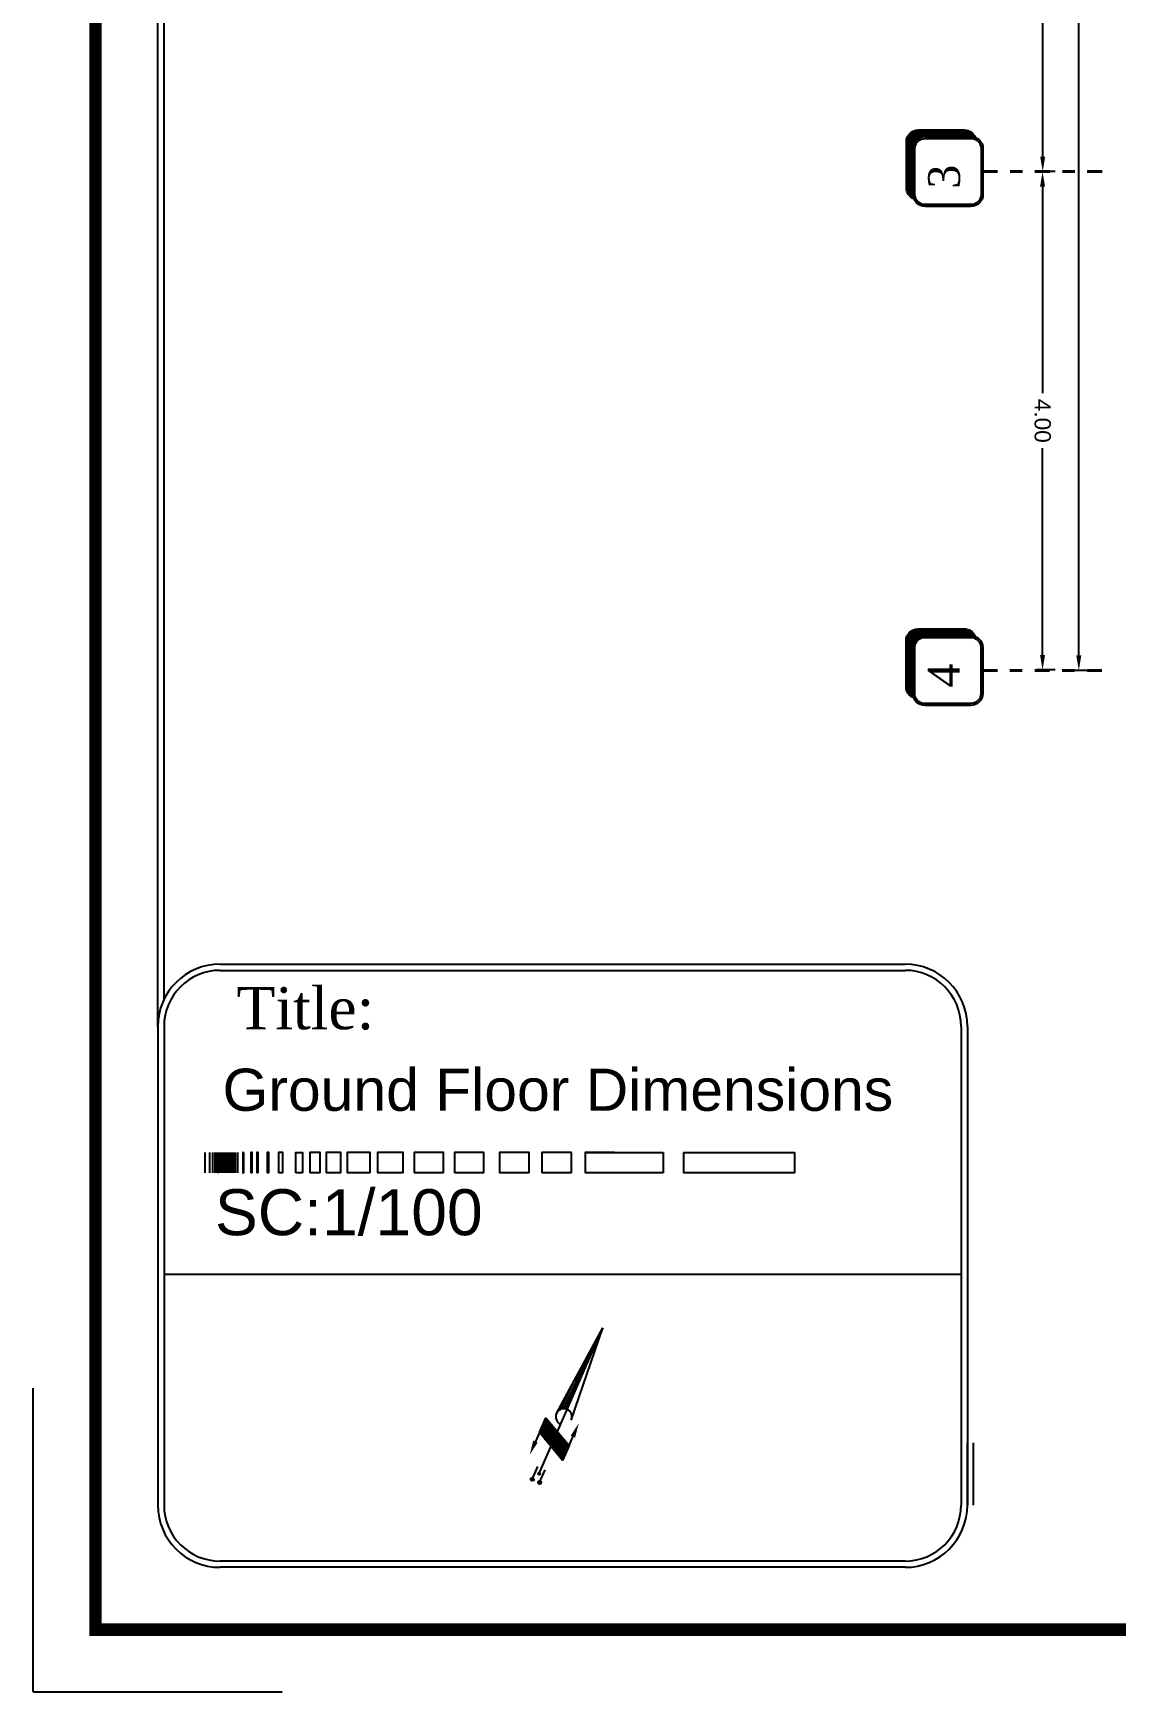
# Model space of a CAD drawing. Header units: metres. Extents: x -1655 to 449, y 40 to 361.
# Drawn here: x 181.14 to 189.83, y 40.48 to 53.79 of the extents above; entities that cross this region are included whole.
import ezdxf

# ---------------------------------------------------------------- set-up
doc = ezdxf.new("R2010")
doc.units = ezdxf.units.M
doc.header["$MEASUREMENT"] = 0
doc.linetypes.add('ACAD_ISO10W100', pattern=[18, 12, -3, 0, -3])
for name, color, linetype in [('2', 2, 'Continuous'), ('hatch', 8, 'Continuous'), ('TEXT', 3, 'Continuous')]:
    doc.layers.add(name, color=color, linetype=linetype)
for name, color, linetype, lineweight in [('dimention', 2, 'Continuous', 13), ('Layer1', 1, 'Continuous', 40), ('Layer4', 252, 'Continuous', 25)]:
    doc.layers.add(name, color=color, linetype=linetype, lineweight=lineweight)
doc.styles.get("Standard").update_dxf_attribs({"font": 'arial.ttf'})
doc.styles.add('style1', font='arial.ttf')
doc.styles.add('TIMES NEW ROMAN', font='times.ttf', dxfattribs={"height": 0.2})
doc.dimstyles.new('sitting', dxfattribs={"dimtxt": 0.13, "dimasz": 0.12, "dimexe": 0.05, "dimexo": 0.05, "dimgap": 0.05, "dimtad": 0, "dimzin": 0, "dimdsep": 46, "dimtxsty": 'style1', "dimcen": 0, "dimazin": 0, "dimtm": 1e-09, "dimtfac": 1, "dimtofl": 0, "dimtmove": 1, "dimatfit": 3, "dimldrblk": 'DOT', "dimfxl": 0.1, "dimfxlon": 1, "dimtolj": 1, "dimtzin": 0, "dimarcsym": 0})

# ---------------------------------------------------------------- blocks, each defined once
blk = doc.blocks.new('wq')
at = {"layer": '2', "ltscale": 0.1}
for points in [[(2621.03, 1874.024, 1), (2620.963, 1874.024, 1)], [(2621.057, 1874.19, 1), (2621.103, 1874.19, 1)], [(2621.197, 1874.024, 1), (2621.129, 1874.024, 1)]]:
    blk.add_hatch(color=256, dxfattribs=at).paths.add_polyline_path(points)
at = {"color": 2}
for p, q in [((2620.912, 1875.476), (2621.08, 1877.492)), ((2621.08, 1877.492), (2621.055, 1875.644)), ((2621.248, 1875.476), (2621.08, 1877.492)), ((2621.036, 1875.638), (2621.056, 1877.207)), ((2621.032, 1876.919), (2621.005, 1875.628)), ((2620.966, 1875.6), (2620.977, 1876.265)), ((2620.945, 1875.879), (2620.945, 1875.56))]:
    blk.add_line(p, q, dxfattribs=at)
at = {"color": 3}
for p, q in [((2620.996, 1874.024), (2620.996, 1874.314)), ((2621.163, 1874.024), (2621.163, 1874.314))]:
    blk.add_line(p, q, dxfattribs=at)
at = {"color": 2}
blk.add_arc((2621.08, 1875.476), 0.168, 0, 270, dxfattribs=at)
at = {"layer": '2', "ltscale": 0.1}
blk.add_line((2621.08, 1874.19), (2621.08, 1877.492), dxfattribs=at)
at = {"layer": '2', "color": 4, "ltscale": 0.1}
for p, q in [((2620.744, 1875.308), (2621.416, 1874.972)), ((2620.744, 1874.972), (2620.744, 1875.308)), ((2620.795, 1875.282), (2620.744, 1875.231)), ((2620.81, 1875.274), (2620.744, 1875.208)), ((2620.826, 1875.266), (2620.744, 1875.184)), ((2620.842, 1875.259), (2620.744, 1875.16)), ((2620.858, 1875.251), (2620.744, 1875.136)), ((2620.874, 1875.243), (2620.744, 1875.113)), ((2620.89, 1875.235), (2620.744, 1875.089)), ((2620.905, 1875.227), (2620.744, 1875.065)), ((2620.921, 1875.219), (2620.744, 1875.041)), ((2620.937, 1875.211), (2620.744, 1875.018)), ((2620.953, 1875.203), (2620.744, 1874.994)), ((2620.969, 1875.195), (2620.745, 1874.971)), ((2620.985, 1875.187), (2620.761, 1874.963)), ((2621.001, 1875.179), (2620.777, 1874.955)), ((2621.016, 1875.171), (2620.792, 1874.947)), ((2621.032, 1875.164), (2620.808, 1874.94)), ((2621.048, 1875.156), (2620.824, 1874.932)), ((2621.064, 1875.148), (2620.84, 1874.924)), ((2621.08, 1875.14), (2620.856, 1874.916)), ((2621.096, 1875.132), (2620.872, 1874.908)), ((2621.111, 1875.124), (2620.887, 1874.9)), ((2621.127, 1875.116), (2620.903, 1874.892)), ((2621.143, 1875.108), (2620.919, 1874.884)), ((2621.159, 1875.1), (2620.935, 1874.876)), ((2621.175, 1875.092), (2620.951, 1874.868)), ((2621.191, 1875.084), (2620.967, 1874.86)), ((2621.206, 1875.076), (2620.982, 1874.852)), ((2621.222, 1875.068), (2620.998, 1874.844)), ((2621.238, 1875.061), (2621.014, 1874.837)), ((2621.254, 1875.053), (2621.03, 1874.829)), ((2621.27, 1875.045), (2621.046, 1874.821)), ((2621.286, 1875.037), (2621.062, 1874.813)), ((2621.301, 1875.029), (2621.077, 1874.805)), ((2621.08, 1875.14), (2621.08, 1875.14)), ((2621.08, 1875.14), (2621.08, 1874.804)), ((2621.317, 1875.021), (2621.093, 1874.797)), ((2621.333, 1875.013), (2621.109, 1874.789)), ((2621.349, 1875.005), (2621.125, 1874.781)), ((2621.365, 1874.997), (2621.141, 1874.773)), ((2621.381, 1874.989), (2621.157, 1874.765)), ((2621.416, 1874.972), (2621.416, 1875.308)), ((2621.416, 1874.636), (2620.744, 1874.972)), ((2620.744, 1874.972), (2620.744, 1874.636)), ((2621.397, 1874.981), (2621.173, 1874.757)), ((2621.412, 1874.973), (2621.188, 1874.749)), ((2621.416, 1874.953), (2621.204, 1874.742)), ((2621.416, 1874.929), (2621.22, 1874.734)), ((2621.416, 1874.905), (2621.236, 1874.726)), ((2621.416, 1874.882), (2621.252, 1874.718)), ((2621.416, 1874.858), (2621.268, 1874.71)), ((2621.416, 1874.834), (2621.283, 1874.702)), ((2621.416, 1874.81), (2621.299, 1874.694)), ((2621.416, 1874.787), (2621.315, 1874.686)), ((2621.416, 1874.763), (2621.331, 1874.678)), ((2621.416, 1874.739), (2621.347, 1874.67)), ((2621.416, 1874.715), (2621.363, 1874.662)), ((2621.416, 1874.692), (2621.378, 1874.654)), ((2621.416, 1874.668), (2621.394, 1874.647)), ((2621.416, 1874.644), (2621.41, 1874.639)), ((2621.416, 1874.972), (2621.416, 1874.636))]:
    blk.add_line(p, q, dxfattribs=at)
at = {"layer": '2', "color": 2, "ltscale": 0.1}
for p, q in [((2620.747, 1875.306), (2620.744, 1875.303)), ((2620.763, 1875.298), (2620.744, 1875.279)), ((2620.779, 1875.29), (2620.744, 1875.255))]:
    blk.add_line(p, q, dxfattribs=at)
at = {"layer": '2', "ltscale": 0.1}
for centre, radius in [((2620.996, 1874.024), 0.0339), ((2621.08, 1874.19), 0.0231), ((2621.163, 1874.024), 0.0339)]:
    blk.add_circle(centre, radius, dxfattribs=at)
at = {"layer": '2', "color": 4, "ltscale": 0.1}
for points in [[(2621.365, 1875.173), (2621.466, 1875.173), (2621.416, 1875.476)], [(2620.794, 1874.77), (2620.693, 1874.77), (2620.744, 1874.468)]]:
    blk.add_solid(points, dxfattribs=at)
blk = doc.blocks.new('kadr behi')
at = {"layer": 'Layer4'}
h = blk.add_hatch(dxfattribs=at)
h.set_pattern_fill('ANSI31', color=256, scale=0.003057, style=0)
h.set_pattern_definition([(45, (4632.100107, 792.904736), (-0.00686302831, 0.00686302831), [])])
h.paths.add_polyline_path([(5022.921, 1987.098), (5022.926, 1987.098), (5022.926, 1987.262), (5022.921, 1987.262)])
for p, q in [((5022.237, 1988.273), (5022.237, 2011.131)), ((5022.287, 1988.491), (5022.287, 2011.131)), ((5022.737, 1988.773), (5028.237, 1988.773)), ((5022.737, 1988.723), (5028.237, 1988.723)), ((5022.237, 1988.273), (5022.237, 1984.431)), ((5022.287, 1988.273), (5022.287, 1984.431)), ((5028.687, 1988.273), (5028.687, 1984.431)), ((5028.737, 1988.273), (5028.737, 1984.431)), ((5022.614, 1987.262), (5022.614, 1987.098)), ((5022.653, 1987.262), (5022.653, 1987.098)), ((5022.677, 1987.262), (5022.677, 1987.098)), ((5022.696, 1987.262), (5022.696, 1987.098)), ((5022.709, 1987.262), (5022.709, 1987.098)), ((5022.718, 1987.26), (5022.718, 1987.096)), ((5022.726, 1987.262), (5022.726, 1987.098)), ((5022.73, 1987.262), (5022.73, 1987.098)), ((5022.736, 1987.262), (5022.736, 1987.098)), ((5022.74, 1987.262), (5022.74, 1987.098)), ((5022.744, 1987.262), (5022.744, 1987.098)), ((5022.747, 1987.262), (5022.747, 1987.098)), ((5022.749, 1987.262), (5022.749, 1987.098)), ((5022.751, 1987.262), (5022.751, 1987.098)), ((5022.753, 1987.262), (5022.753, 1987.098)), ((5022.755, 1987.262), (5022.755, 1987.098)), ((5022.756, 1987.262), (5022.756, 1987.098)), ((5022.757, 1987.262), (5022.757, 1987.098)), ((5022.758, 1987.262), (5022.758, 1987.098)), ((5022.76, 1987.262), (5022.76, 1987.098)), ((5022.761, 1987.262), (5022.761, 1987.098)), ((5022.763, 1987.262), (5022.763, 1987.098)), ((5022.764, 1987.262), (5022.764, 1987.098)), ((5022.766, 1987.262), (5022.766, 1987.098)), ((5022.768, 1987.262), (5022.768, 1987.098)), ((5022.769, 1987.262), (5022.769, 1987.098)), ((5022.771, 1987.262), (5022.771, 1987.098)), ((5022.772, 1987.262), (5022.772, 1987.098)), ((5022.774, 1987.262), (5022.774, 1987.098)), ((5022.774, 1987.262), (5022.774, 1987.098)), ((5022.776, 1987.262), (5022.776, 1987.098)), ((5022.777, 1987.262), (5022.777, 1987.098)), ((5022.779, 1987.262), (5022.779, 1987.098)), ((5022.782, 1987.262), (5022.782, 1987.098)), ((5022.784, 1987.262), (5022.784, 1987.098)), ((5022.787, 1987.262), (5022.787, 1987.098)), ((5022.791, 1987.262), (5022.791, 1987.098)), ((5022.795, 1987.262), (5022.795, 1987.098)), ((5022.802, 1987.262), (5022.802, 1987.098)), ((5022.811, 1987.262), (5022.811, 1987.098)), ((5022.819, 1987.262), (5022.819, 1987.098)), ((5022.829, 1987.262), (5022.829, 1987.098)), ((5022.846, 1987.262), (5022.846, 1987.098)), ((5022.859, 1987.262), (5022.859, 1987.098)), ((5022.878, 1987.262), (5022.878, 1987.098)), ((5022.926, 1987.262), (5022.926, 1987.098)), ((5025.558, 1987.098), (5025.558, 1987.262)), ((5025.668, 1987.262), (5026.294, 1987.262)), ((5026.202, 1987.262), (5026.294, 1987.262)), ((5026.294, 1987.262), (5026.294, 1987.098)), ((5026.459, 1987.262), (5027.353, 1987.262)), ((5026.459, 1987.262), (5027.353, 1987.262)), ((5026.459, 1987.262), (5026.459, 1987.098)), ((5027.353, 1987.098), (5027.353, 1987.262)), ((5022.995, 1987.098), (5022.984, 1987.098)), ((5023.044, 1987.098), (5023.033, 1987.098)), ((5023.13, 1987.098), (5023.114, 1987.098)), ((5023.241, 1987.098), (5023.205, 1987.098)), ((5023.399, 1987.098), (5023.346, 1987.098)), ((5023.54, 1987.098), (5023.458, 1987.098)), ((5023.707, 1987.098), (5023.59, 1987.098)), ((5023.941, 1987.098), (5023.758, 1987.098)), ((5024.206, 1987.098), (5024.002, 1987.098)), ((5024.532, 1987.098), (5024.295, 1987.098)), ((5024.856, 1987.098), (5024.62, 1987.098)), ((5025.218, 1987.098), (5024.982, 1987.098)), ((5025.558, 1987.098), (5025.321, 1987.098)), ((5026.294, 1987.098), (5025.668, 1987.098)), ((5027.353, 1987.098), (5026.459, 1987.098)), ((5028.687, 1986.282), (5022.287, 1986.282)), ((5021.237, 1982.931), (5021.237, 1985.369)), ((5028.737, 1984.431), (5028.737, 1984.931)), ((5028.787, 1984.431), (5028.787, 1984.931)), ((5028.237, 1983.981), (5022.737, 1983.981)), ((5028.237, 1983.931), (5022.737, 1983.931)), ((5021.237, 1982.931), (5023.237, 1982.931))]:
    blk.add_line(p, q, dxfattribs=at)
at = {"layer": 'Layer4', "const_width": 0.1}
blk.add_lwpolyline([(5021.737, 2012.131), (5062.737, 2012.131), (5062.737, 1983.431), (5021.737, 1983.431)], close=True, dxfattribs=at)
at = {"layer": 'Layer4'}
blk.add_lwpolyline([(5022.926, 1987.262), (5022.921, 1987.262), (5022.921, 1987.098), (5022.926, 1987.098)], close=True, dxfattribs=at)
for points in [[(5022.995, 1987.098), (5022.995, 1987.262), (5022.984, 1987.262), (5022.984, 1987.098)], [(5023.044, 1987.098), (5023.044, 1987.262), (5023.033, 1987.262), (5023.033, 1987.098)], [(5023.13, 1987.098), (5023.13, 1987.262), (5023.114, 1987.262), (5023.114, 1987.098)], [(5023.241, 1987.098), (5023.241, 1987.262), (5023.205, 1987.262), (5023.205, 1987.098)], [(5023.346, 1987.098), (5023.346, 1987.262), (5023.399, 1987.262), (5023.399, 1987.098)], [(5023.54, 1987.098), (5023.54, 1987.262), (5023.458, 1987.262), (5023.458, 1987.098)], [(5023.707, 1987.098), (5023.707, 1987.262), (5023.59, 1987.262), (5023.59, 1987.098)], [(5023.941, 1987.098), (5023.941, 1987.262), (5023.758, 1987.262), (5023.758, 1987.098)], [(5024.206, 1987.098), (5024.206, 1987.262), (5024.002, 1987.262), (5024.002, 1987.098)], [(5024.532, 1987.098), (5024.532, 1987.262), (5024.295, 1987.262), (5024.295, 1987.098)], [(5024.856, 1987.098), (5024.856, 1987.262), (5024.62, 1987.262), (5024.62, 1987.098)], [(5025.218, 1987.098), (5025.218, 1987.262), (5024.982, 1987.262), (5024.982, 1987.098)], [(5025.558, 1987.262), (5025.321, 1987.262), (5025.321, 1987.098)], [(5025.904, 1987.262), (5025.668, 1987.262), (5025.668, 1987.098)]]:
    blk.add_lwpolyline(points, dxfattribs=at)
for centre, radius, start, end in [((5022.737, 1988.273), 0.5, 90, 180), ((5022.737, 1988.273), 0.45, 90, 180), ((5028.237, 1988.273), 0.5, 0, 90), ((5028.237, 1988.273), 0.45, 0, 90), ((5028.237, 1988.273), 0.45, 0, 90), ((5022.737, 1984.431), 0.5, 180, 270), ((5022.737, 1984.431), 0.45, 180, 270), ((5028.237, 1984.431), 0.5, 270, 0), ((5028.237, 1984.431), 0.45, 270, 0)]:
    blk.add_arc(centre, radius, start, end, dxfattribs=at)
at = {"xscale": 0.3868790831738694, "yscale": 0.3868790831738694, "zscale": 0.3868790831738694, "rotation": 336.4714519513668}
blk.add_blockref('wq', (3806.106, 1724.692), dxfattribs=at)
at = {"layer": 'Layer4'}
blk.add_text('SC:1/100', height=0.3691, dxfattribs=at).set_placement((5022.696, 1986.597))
at = {"layer": 'Layer4', "insert": (5022.869, 1988.589), "char_height": 0.33835, "width": 11.58883, "attachment_point": 1}
blk.add_mtext('\\pxql;{\\fTimes New Roman|b0|i0|c0|p18;Title:}', dxfattribs=at)
blk = doc.blocks.new('axis')
at = {"layer": 'hatch'}
h = blk.add_hatch(dxfattribs=at)
h.set_pattern_fill('ANSI31', color=256, scale=0.003, angle=90)
h.set_pattern_definition([(135, (0, 0), (-0.00673519209, -0.00673519209), [])])
h.paths.add_polyline_path([(767.48, 242.255, 0.414214), (767.384, 242.159), (767.384, 241.79, 0.308343), (767.445, 241.701, -0.09388), (767.438, 241.736), (767.438, 242.105, -0.414214), (767.534, 242.201), (767.903, 242.201, -0.09388), (767.938, 242.194, 0.308343), (767.848, 242.255)])
at = {"layer": 'Layer4'}
blk.add_lwpolyline([(767.938, 242.194, 0.308343), (767.848, 242.255), (767.48, 242.255, 0.414214), (767.384, 242.159), (767.384, 241.79, 0.308343), (767.445, 241.701, 0.308343)], format="xyb", dxfattribs=at)
for points in [[(767.534, 241.64), (767.903, 241.64, 0.414214), (767.999, 241.736), (767.999, 242.105, 0.414214), (767.903, 242.201), (767.534, 242.201, 0.414214), (767.438, 242.105), (767.438, 241.736, 0.414214)], [(767.534, 241.655), (767.903, 241.655, 0.414214), (767.984, 241.736), (767.984, 242.105, 0.414214), (767.903, 242.186), (767.534, 242.186, 0.414214), (767.453, 242.105), (767.453, 241.736, 0.414214)]]:
    blk.add_lwpolyline(points, format="xyb", close=True, dxfattribs=at)
blk = doc.blocks.new('*D113')
at = {"layer": 'DEFPOINTS', "color": 0, "transparency": 16777216}
for p in [(6594.938, 1843.871), (6594.459, 1839.871), (6594.938, 1839.871)]:
    blk.add_point(p, dxfattribs=at)
at = {"layer": 'dimention', "color": 0, "lineweight": -2, "transparency": 16777216}
for p, q in [((6594.559, 1843.871), (6594.409, 1843.871)), ((6594.459, 1843.751), (6594.459, 1842.092)), ((6594.459, 1839.991), (6594.459, 1841.65)), ((6594.559, 1839.871), (6594.409, 1839.871))]:
    blk.add_line(p, q, dxfattribs=at)
at = {"layer": 'dimention', "color": 0, "transparency": 16777216}
for points in [[(6594.479, 1843.751), (6594.439, 1843.751), (6594.459, 1843.871)], [(6594.479, 1839.991), (6594.439, 1839.991), (6594.459, 1839.871)]]:
    blk.add_solid(points, dxfattribs=at)
at = {"layer": 'dimention', "color": 0, "transparency": 16777216, "insert": (6594.459, 1841.871), "char_height": 0.13, "attachment_point": 5, "rotation": 270.0046, "style": 'style1'}
blk.add_mtext('\\A1;4.00', dxfattribs=at)
blk = doc.blocks.new('_Dot')
at = {"color": 0, "linetype": 'ByBlock', "lineweight": -2}
blk.add_line((-0.5, 0), (-1, 0), dxfattribs=at)
at = {"color": 0, "linetype": 'ByBlock', "const_width": 0.5}
blk.add_lwpolyline([(-0.25, 0, 1), (0.25, 0, 1)], format="xyb", close=True, dxfattribs=at)
blk = doc.blocks.new('*D118')
at = {"layer": 'DEFPOINTS', "color": 0, "transparency": 16777216}
for p in [(6594.938, 1853.871), (6594.75, 1839.867), (6594.936, 1839.867)]:
    blk.add_point(p, dxfattribs=at)
at = {"layer": 'dimention', "color": 0, "lineweight": -2, "transparency": 16777216}
for p, q in [((6594.851, 1853.871), (6594.701, 1853.871)), ((6594.751, 1853.751), (6594.751, 1847.132)), ((6594.75, 1839.987), (6594.75, 1846.606)), ((6594.85, 1839.867), (6594.7, 1839.867))]:
    blk.add_line(p, q, dxfattribs=at)
at = {"layer": 'dimention', "color": 0, "transparency": 16777216}
for points in [[(6594.731, 1853.751), (6594.771, 1853.751), (6594.751, 1853.871)], [(6594.73, 1839.987), (6594.77, 1839.987), (6594.75, 1839.867)]]:
    blk.add_solid(points, dxfattribs=at)
at = {"layer": 'dimention', "color": 0, "transparency": 16777216, "insert": (6594.75, 1846.869), "char_height": 0.13, "attachment_point": 5, "rotation": 89.9919, "style": 'style1'}
blk.add_mtext('\\A1;14.00', dxfattribs=at)
blk = doc.blocks.new('*D115')
at = {"layer": 'DEFPOINTS', "color": 0, "transparency": 16777216}
for p in [(6594.938, 1848.871), (6594.46, 1843.871), (6594.938, 1843.871)]:
    blk.add_point(p, dxfattribs=at)
at = {"layer": 'dimention', "color": 0, "lineweight": -2, "transparency": 16777216}
for p, q in [((6594.56, 1848.871), (6594.41, 1848.871)), ((6594.46, 1848.751), (6594.46, 1846.59)), ((6594.46, 1843.991), (6594.46, 1846.153)), ((6594.56, 1843.871), (6594.41, 1843.871))]:
    blk.add_line(p, q, dxfattribs=at)
at = {"layer": 'dimention', "color": 0, "transparency": 16777216}
for points in [[(6594.44, 1848.751), (6594.48, 1848.751), (6594.46, 1848.871)], [(6594.44, 1843.991), (6594.48, 1843.991), (6594.46, 1843.871)]]:
    blk.add_solid(points, dxfattribs=at)
at = {"layer": 'dimention', "color": 0, "transparency": 16777216, "insert": (6594.46, 1846.371), "char_height": 0.13, "attachment_point": 5, "rotation": 90, "style": 'style1'}
blk.add_mtext('\\A1;5.00', dxfattribs=at)
blk = doc.blocks.new('AXBANDI123ABC')
at = {"layer": 'Layer1', "linetype": 'ACAD_ISO10W100', "ltscale": 0.01}
for p, q in [((6594.938, 1843.871), (6593.98, 1843.871)), ((6594.936, 1839.867), (6593.978, 1839.867))]:
    blk.add_line(p, q, dxfattribs=at)
at = {"layer": 'Layer1', "xscale": -1, "rotation": 90.00875076362396}
for p in [(6835.503, 2611.627), (6835.501, 2607.622)]:
    blk.add_blockref('axis', p, dxfattribs=at)
at = {"layer": 'TEXT', "color": 9, "true_color": 0xc7c8ca, "char_height": 0.256, "attachment_point": 3, "rotation": 90.0088, "style": 'TIMES NEW ROMAN'}
for s, insert in [('3', (6593.54, 1843.927)), ('4', (6593.538, 1839.923))]:
    blk.add_mtext_dynamic_manual_height_columns(s, width=0.30135, gutter_width=12.5, heights=[0], dxfattribs=dict(at, insert=insert))
at = {"layer": 'dimention', "color": 9, "true_color": 0xc7c8ca}
for p1, p2, distance, picture, middle in [((6594.938, 1853.871), (6594.938, 1843.871), -0.187, '*D118', (6594.75, 1846.869)), ((6594.938, 1848.871), (6594.938, 1843.871), -0.478, '*D115', (6594.46, 1846.371)), ((6594.938, 1843.871), (6594.938, 1839.871), -0.479, '*D113', (6594.459, 1841.871))]:
    dim = blk.add_aligned_dim(p1=p1, p2=p2, distance=distance, dimstyle='sitting', override={"dimarcsym": 1}, dxfattribs=at)
    dim.commit()
    dim.dimension.update_dxf_attribs({"geometry": picture, "text_midpoint": middle})

msp = doc.modelspace()

# ---------------------------------------------------------------- block references
for name, p in [('kadr behi', (-4840.099, -1942.456)), ('AXBANDI123ABC', (-6405.217, -1791.192))]:
    msp.add_blockref(name, p)

# ---------------------------------------------------------------- texts
at = {"layer": 'Layer4', "color": 6, "insert": (182.658, 45.478), "char_height": 0.33835, "attachment_point": 1}
msp.add_mtext_dynamic_manual_height_columns('Ground Floor Dimensions', width=6.13321, gutter_width=1, heights=[0], dxfattribs=at)

doc.saveas('drawing.dxf')
